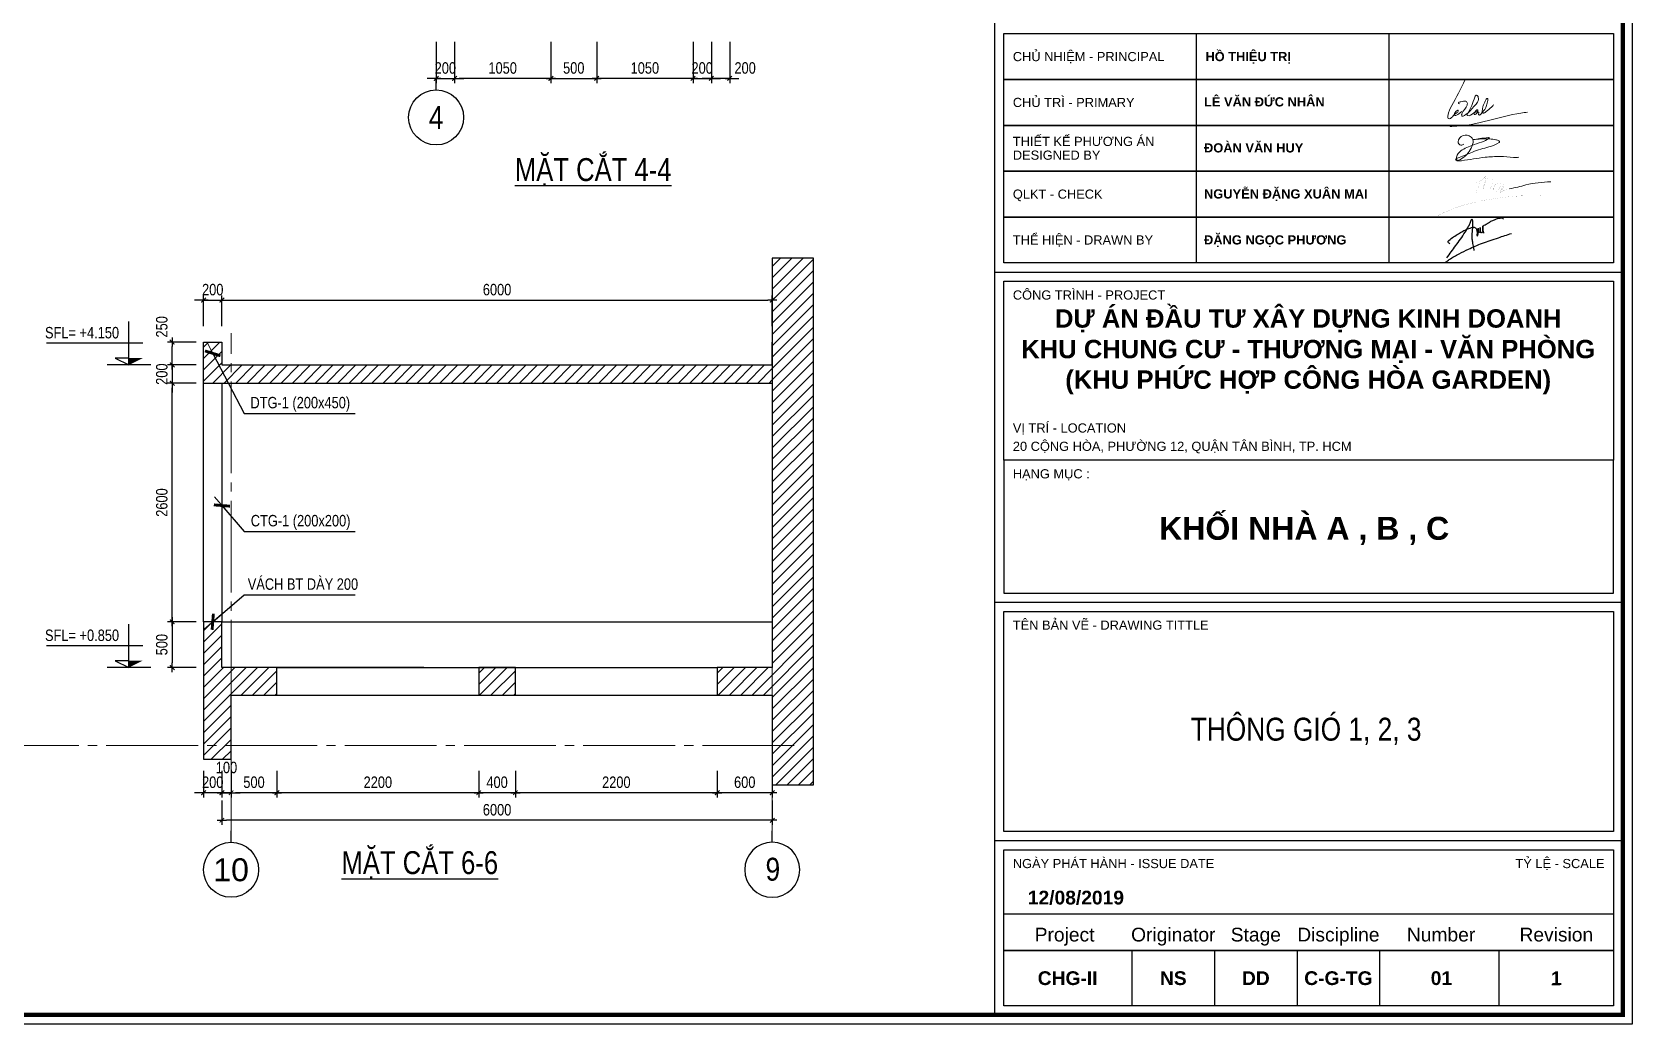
# Model space of a CAD drawing. Header units: millimetres. Extents: x -3582679 to -3542129, y 680309 to 797609.
# Drawn here: x -3559572 to -3542129, y 769409 to 780227 of the extents above; entities that cross this region are included whole.
import ezdxf
from ezdxf.enums import TextEntityAlignment as Align

# ---------------------------------------------------------------- set-up
doc = ezdxf.new("R2010")
doc.units = ezdxf.units.MM
doc.header["$LTSCALE"] = 100
doc.header["$MEASUREMENT"] = 0
doc.linetypes.add('A14-Chi tiet Thong gio ham$0$HTT Center', pattern=[13, 10, -1, 1, -1])
doc.layers.get('0').update_dxf_attribs({"lineweight": 9})
for name, color, linetype in [('01PM. TEXT A', 3, 'Continuous'), ('02PM. TEXT B', 4, 'Continuous'), ('03PM. TEXT C', 1, 'Continuous'), ('04PM. THIN', 7, 'Continuous'), ('05PM. FRAME', 4, 'Continuous'), ('11PM. DIM', 2, 'Continuous'), ('13PM. HATCH', 8, 'Continuous'), ('BLOCK A - CHI TIET THANG 4$0$Ky hieu Truc', 1, 'Continuous')]:
    doc.layers.add(name, color=color, linetype=linetype)
for name, color, linetype, lineweight in [('A14-Chi tiet Thong gio ham$0$Luoi Truc', 251, 'A14-Chi tiet Thong gio ham$0$HTT Center', 9), ('CHG_XX_Khung ten$0$TEXT', 7, 'Continuous', 15), ('TEXT', 7, 'Continuous', 15)]:
    doc.layers.add(name, color=color, linetype=linetype, lineweight=lineweight)
doc.styles.add('$0$title block pccc$0$Arial - Bold', font='arialbd.ttf', dxfattribs={"height": 2.5})
doc.styles.add('[PMDC2013]STYLE', font='arial.ttf', dxfattribs={"width": 0.8})
doc.styles.add('A14-Chi tiet Thong gio ham$0$Arial_C', font='arial.ttf')
doc.styles.add('BLOCK A - CHI TIET THANG 4$0$VNI-HelveC', font='VHELVCN_0.TTF')
doc.styles.add('CHG_XX_Khung ten$0$A1 BORDER$0$ARIAL', font='arial.ttf')
doc.styles.add('CHG_XX_Khung ten$0$A1 BORDER$0$Arial - Bold', font='arialbd.ttf', dxfattribs={"height": 2.5})
doc.styles.add('CHG_XX_Khung ten$0$arial', font='arial.ttf')
doc.styles.add('CHG_XX_Khung ten$0$Arial - Bold', font='arialbd.ttf')
doc.styles.add('CHG_XX_Khung ten$0$title block pccc$0$ARIAL', font='arial.ttf')
doc.styles.add('CHG_XX_Khung ten$0$title block pccc$0$Arial - Bold', font='arialbd.ttf', dxfattribs={"height": 2.5})
doc.styles.add('VN', font='VHELVCB_0.TTF')
doc.dimstyles.new('20', dxfattribs={"dimtxt": 250, "dimasz": 200, "dimexe": 250, "dimexo": 0, "dimgap": 100, "dimtad": 1, "dimdec": 0, "dimlfac": 0.2, "dimzin": 0, "dimdsep": 46, "dimtxsty": '[PMDC2013]STYLE', "dimblk": 'TICK', "dimcen": 0, "dimdle": 300, "dimclrd": 2, "dimclre": 2, "dimclrt": 4, "dimadec": 0, "dimazin": 0, "dimtfac": 0.004, "dimtdec": 0, "dimtix": 1, "dimtmove": 2, "dimatfit": 3, "dimldrblk": 'TICK', "dimfxl": 1, "dimtvp": 0.8, "dimtolj": 1, "dimtzin": 0, "dimarcsym": 0})

# ---------------------------------------------------------------- blocks, each defined once
blk = doc.blocks.new('CHG_XX_Khung ten')
for p, q in [((687, 577), (687, 17)), ((687, 179), (824, 179)), ((687, 107), (824, 107)), ((687, 55), (824, 55))]:
    blk.add_line(p, q)
at = {"color": 9, "linetype": 'Continuous'}
for p, q in [((731, 231), (731, 181)), ((773, 231), (773, 181))]:
    blk.add_line(p, q, dxfattribs=at)
at = {"linetype": 'Continuous'}
for p, q in [((689, 39), (822, 39)), ((716.98, 31), (716.98, 19)), ((734.98, 31), (734.98, 19)), ((752.98, 31), (752.98, 19)), ((770.98, 31), (770.98, 19)), ((797, 31), (797, 19))]:
    blk.add_line(p, q, dxfattribs=at)
blk.add_lwpolyline([(15, 579), (826, 579), (826, 15), (15, 15)], close=True)
at = {"color": 4, "linetype": 'Continuous', "const_width": 1}
blk.add_lwpolyline([(17, 577), (824, 577), (824, 17), (17, 17)], close=True, dxfattribs=at)
at = {"color": 9, "linetype": 'Continuous'}
for points in [[(822, 221), (689, 221), (689, 231), (822, 231)], [(822, 211), (689, 211), (689, 221), (822, 221)], [(822, 201), (689, 201), (689, 211), (822, 211)], [(822, 191), (689, 191), (689, 201), (822, 201)], [(822, 181), (689, 181), (689, 191), (822, 191)]]:
    blk.add_lwpolyline(points, close=True, dxfattribs=at)
blk.add_lwpolyline([(822, 211), (689, 211), (822, 211)], dxfattribs=at)
at = {"linetype": 'Continuous'}
for points in [[(689, 177), (822, 177), (822, 138), (689, 138)], [(689, 109), (822, 109), (822, 138), (689, 138)], [(689, 105), (822, 105), (822, 57), (689, 57)], [(689, 53), (822, 53), (822, 31), (689, 31)], [(822, 19), (689, 19), (689, 31), (822, 31)]]:
    blk.add_lwpolyline(points, close=True, dxfattribs=at)
at = {"color": 1}
for points in [[(785.63, 182.08), (787.56, 184.76), (789.61, 187.7), (790.35, 188.98), (790.79, 189.92), (791.06, 190.59), (791.21, 189.09), (791.18, 188.31), (791.14, 187.75), (791.09, 186.47), (791.21, 185.58), (791.42, 184.31), (791.51, 183.99), (791.51, 183.74)], [(786.29, 185.19), (785.86, 185.61), (786.06, 185.86), (787.11, 186.7), (788.17, 187.35), (789.1, 187.9), (790.12, 188.41), (790.69, 188.61), (791.04, 188.74), (791.47, 188.79), (791.73, 188.72), (791.92, 188.61), (792.08, 188.33), (792.16, 188.06), (792.21, 187.84), (792.21, 187.27), (792.2, 187.05), (792.23, 186.85), (792.39, 187.1), (792.48, 187.84), (792.46, 188.12), (792.44, 188.61), (792.46, 188.03), (792.53, 187.67), (792.73, 187.74), (792.86, 187.87), (792.9, 188.09), (792.9, 188.28), (792.87, 188.7), (792.91, 188.19), (792.93, 187.79), (792.94, 187.69), (793.11, 187.61), (793.31, 187.73), (793.45, 187.93), (793.48, 188.22), (793.48, 188.64), (793.48, 189.05), (793.48, 188.49), (793.56, 187.84), (793.63, 187.45), (793.48, 188.6), (793.51, 188.92), (794.2, 189.45), (794.72, 189.76), (795.44, 190.17), (796.2, 190.5), (796.65, 190.69), (797.26, 190.79), (797.77, 190.74), (797.95, 190.55)], [(785.43, 181.21), (786.17, 181.73), (788.31, 183), (790.34, 184), (791.77, 184.64), (795.08, 185.91), (796.87, 186.5), (799.7, 187.42)]]:
    blk.add_spline(points, degree=3, dxfattribs=at)
at = {"layer": 'CHG_XX_Khung ten$0$TEXT', "color": 1}
blk.add_lwpolyline([(801.29, 204.04, -0.124137), (800.16, 204.02, 0.028888), (797.25, 204.19, 0.026156), (793.98, 204.04, 0.007061), (788.86, 203.28, -0.091769), (787.85, 203.27, -0.25841), (787.51, 203.62, -0.039719), (788.28, 204, -0.004242), (791.23, 205.18, -0.019244), (794.8, 206.31, 0.094204), (797.02, 207.28, 0.504882), (796.98, 207.63, 0.07616), (796.3, 207.87, 0.041135), (794.97, 208.03, 0.034641), (791.34, 207.9, 0.01407), (792.8, 208.12, 0.003668), (794.71, 208.36, -0.800617), (794.79, 208.18, -0.093248), (793.21, 207.32, 0.020479), (791.05, 206.59, 0.096842), (788.38, 205.18, 0.259163), (787.77, 203.63, 0.564182), (788.17, 203.39, 0.087383), (789.69, 204.36, 0.156422), (791.35, 207.23, 0.228987), (790.91, 208.45, 0.272068), (789.19, 208.76, 0.293527), (788.08, 207.43, 0.171419), (788.25, 206.94, 0.281707), (788.69, 206.7, 0.217513), (789.34, 206.92)], format="xyb", dxfattribs=at)
at = {"layer": 'CHG_XX_Khung ten$0$TEXT', "color": 1, "const_width": 0.0121}
for points in [[(791.6, 198.34, 0.143835), (794.1, 199.89, -0.075685), (793.5, 197.02, -0.172299), (794.95, 199.92, -0.299798), (795.6, 198.96, -0.170508), (795.36, 197.75, 0.168316), (795.11, 197.03)], [(791.95, 196.04, -0.054469), (792.33, 197.1, 0.103257), (792.78, 199.38)], [(806.31, 195.73, -0.026807), (805.12, 195.66, 0.027369), (800.25, 195.52, 0.022423), (795.26, 194.89, 0.038275), (791.04, 194.04, 0.053272), (785.95, 192.37, 0.118692), (783.44, 190.96)], [(797.47, 197.92, 0.401177), (797.3, 198.32, 0.483935), (795.9, 197.43, 0.196997), (796.02, 196.61, 0.296639), (796.38, 196.53, 0.183057), (797.12, 197.39)], [(797.48, 198.09, 0.142769), (797.07, 197.1, 0.220826), (797.29, 196.56, 0.106687), (798.07, 198.16, 0.181562), (797.64, 197.4, -0.039872), (797.25, 196.09, -0.060225), (798.09, 197.69, 0.017174), (797.52, 196.45, -0.149286), (799.3, 197.16)]]:
    blk.add_lwpolyline(points, format="xyb", dxfattribs=at)
at = {"layer": 'CHG_XX_Khung ten$0$TEXT', "color": 1}
for centre, radius, start, end in [((793.37, 230.45), 33.81, 280.1185, 286.3373), ((808.51, 174.85), 23.83, 90.5448, 103.6788)]:
    blk.add_arc(centre, radius, start, end, dxfattribs=at)
for points in [[(789.62, 220.97), (786.72, 215.31), (785.87, 213.03), (785.94, 212.46), (786.42, 212.53), (787.18, 213.24), (787.77, 213.73), (788.12, 214.16), (788.07, 214.29), (787.94, 214.27), (787.28, 213.56), (787.2, 213.33), (787.26, 213.21), (787.44, 213.16), (787.7, 213.23), (788.87, 214.02)], [(788.4, 215.73), (788.18, 215.82), (788.21, 216), (788.32, 216.07), (788.7, 216.16), (789.23, 216.24), (789.76, 216.24), (790.01, 216.08), (790.1, 215.79), (790.05, 215.41), (788.96, 213.65), (788.88, 213.4), (788.88, 213.13), (789, 213.02), (789.17, 213.01), (789.51, 213.17), (790.77, 214.27), (791.67, 215.27), (792.3, 216.07), (792.5, 216.66), (792.49, 217.11), (792.33, 217.45), (792.13, 217.58), (791.94, 217.52), (791.73, 217.16), (790.12, 213.5), (790.04, 213.21), (790.14, 213.12), (791.53, 213.7), (792.32, 214.06), (792.42, 214.24), (792.36, 214.39), (792.17, 214.35), (791.86, 214.12), (791.68, 213.82), (791.57, 213.47), (791.67, 213.35), (791.96, 213.42), (792.51, 213.89), (792.61, 213.78), (792.55, 213.52), (792.61, 213.3), (792.77, 213.25), (793.05, 213.46), (794.1, 214.86), (794.42, 215.85), (794.57, 216.45), (794.53, 216.83), (794.42, 216.89), (794.27, 216.8), (794.14, 216.57), (793.62, 215.47), (793.41, 214.74), (793.36, 214.18), (793.41, 213.82), (793.56, 213.67), (793.77, 213.71), (794.19, 213.99), (795.35, 214.98), (795.89, 215.51)], [(786.22, 211.12), (786.28, 210.87), (786.71, 210.78), (801.78, 213.69), (803.18, 213.88)]]:
    blk.add_spline(points, degree=3, dxfattribs=at)
for s, height, style, p in [('CHỦ NHIỆM - PRINCIPAL', 2, 'CHG_XX_Khung ten$0$title block pccc$0$ARIAL', (691, 226)), ('HỒ THIỆU TRỊ', 2, 'CHG_XX_Khung ten$0$title block pccc$0$Arial - Bold', (733, 226)), ('CHỦ TRÌ - PRIMARY', 2, 'CHG_XX_Khung ten$0$title block pccc$0$ARIAL', (691, 216)), ('LÊ VĂN ĐỨC NHÂN', 2.0073, 'CHG_XX_Khung ten$0$Arial - Bold', (732.68, 216.13)), ('THIẾT KẾ PHƯƠNG ÁN', 2, 'CHG_XX_Khung ten$0$title block pccc$0$ARIAL', (691, 207.5)), ('ĐOÀN VĂN HUY', 2.0073, 'CHG_XX_Khung ten$0$Arial - Bold', (732.68, 206.09)), ('DESIGNED BY', 2, 'CHG_XX_Khung ten$0$title block pccc$0$ARIAL', (691, 204.5)), ('QLKT - CHECK', 2, 'CHG_XX_Khung ten$0$title block pccc$0$ARIAL', (691, 196)), ('NGUYỄN ĐẶNG XUÂN MAI', 2.0073, 'CHG_XX_Khung ten$0$Arial - Bold', (732.68, 196.05)), ('THỂ HIỆN - DRAWN BY', 2, 'CHG_XX_Khung ten$0$title block pccc$0$ARIAL', (691, 186)), ('ĐẶNG NGỌC PHƯƠNG', 2.0073, 'CHG_XX_Khung ten$0$Arial - Bold', (732.68, 186.02)), ('CÔNG TRÌNH - PROJECT', 2, 'CHG_XX_Khung ten$0$A1 BORDER$0$ARIAL', (691, 174)), ('VỊ TRÍ - LOCATION', 2, 'CHG_XX_Khung ten$0$A1 BORDER$0$ARIAL', (691, 145)), ('20 CỘNG HÒA, PHƯỜNG 12, QUẬN TÂN BÌNH, TP. HCM', 2, 'CHG_XX_Khung ten$0$A1 BORDER$0$ARIAL', (691, 141)), ('HẠNG MỤC :', 2, 'CHG_XX_Khung ten$0$A1 BORDER$0$ARIAL', (691, 135)), ('TÊN BẢN VẼ - DRAWING TITTLE', 2, 'CHG_XX_Khung ten$0$A1 BORDER$0$ARIAL', (691, 102)), ('NGÀY PHÁT HÀNH - ISSUE DATE', 2, 'CHG_XX_Khung ten$0$A1 BORDER$0$ARIAL', (691, 50))]:
    blk.add_text(s, height=height, dxfattribs=dict(style=style)).set_placement(p, align=Align.MIDDLE_LEFT)
at = {"style": 'CHG_XX_Khung ten$0$A1 BORDER$0$ARIAL'}
blk.add_text('TỶ LỆ - SCALE', height=2, dxfattribs=at).set_placement((820, 50), align=Align.MIDDLE_RIGHT)
for s, style, p in [('12/08/2019', 'CHG_XX_Khung ten$0$A1 BORDER$0$Arial - Bold', (704.75, 42.57)), ('Project', 'CHG_XX_Khung ten$0$A1 BORDER$0$ARIAL', (702.28, 34.5)), ('Originator', 'CHG_XX_Khung ten$0$A1 BORDER$0$ARIAL', (725.98, 34.5)), ('Stage', 'CHG_XX_Khung ten$0$A1 BORDER$0$ARIAL', (743.98, 34.5)), ('Discipline', 'CHG_XX_Khung ten$0$A1 BORDER$0$ARIAL', (761.98, 34.5)), ('Number', 'CHG_XX_Khung ten$0$A1 BORDER$0$ARIAL', (784.37, 34.5)), ('Revision', 'CHG_XX_Khung ten$0$A1 BORDER$0$ARIAL', (809.5, 34.5)), ('CHG-II', 'CHG_XX_Khung ten$0$A1 BORDER$0$Arial - Bold', (702.94, 25)), ('NS', 'CHG_XX_Khung ten$0$A1 BORDER$0$Arial - Bold', (725.98, 25)), ('DD', 'CHG_XX_Khung ten$0$A1 BORDER$0$Arial - Bold', (743.98, 25)), ('1', 'CHG_XX_Khung ten$0$arial', (809.36, 24.93))]:
    blk.add_text(s, height=3, dxfattribs=dict(style=style)).set_placement(p, align=Align.MIDDLE_CENTER)
at = {"attachment_point": 2, "style": 'CHG_XX_Khung ten$0$A1 BORDER$0$Arial - Bold'}
for s, insert, char_height, width in [('DỰ ÁN ĐẦU TƯ XÂY DỰNG KINH DOANH\\PKHU CHUNG CƯ - THƯƠNG MẠI - VĂN PHÒNG\\P(KHU PHỨC HỢP CÔNG HÒA GARDEN)', (755.4, 170.88), 4, 159.8745), ('KHỐI NHÀ A , B , C', (754.52, 125.61), 5, 104.1229)]:
    blk.add_mtext(s, dxfattribs=dict(at, insert=insert, char_height=char_height, width=width))
blk = doc.blocks.new('BLOCK A - CHI TIET THANG 4$0$HTT-Grid')
at = {"layer": '05PM. FRAME', "linetype": 'ByBlock', "lineweight": -2}
blk.add_line((0, -2.5), (0, 0), dxfattribs=at)
blk.add_circle((0, -8.5), 6, dxfattribs=at)
at = {"layer": '03PM. TEXT C', "linetype": 'ByBlock', "lineweight": -2, "style": 'BLOCK A - CHI TIET THANG 4$0$VNI-HelveC'}
blk.add_attdef('GRID', text='', height=5, dxfattribs=at).set_placement((0, -8.5), align=Align.MIDDLE)
blk = doc.blocks.new('TICK')
at = {"color": 0, "linetype": 'ByBlock'}
blk.add_line((1, 0), (-1, 0), dxfattribs=at)
at = {"color": 7, "linetype": 'ByBlock', "const_width": 0.25}
blk.add_lwpolyline([(-0.5, -0.5), (0.5, 0.5)], dxfattribs=at)
blk = doc.blocks.new('*D50')
at = {"layer": '11PM. DIM', "color": 2, "lineweight": -2, "ltscale": 0.3, "transparency": 16777216}
for p, q in [((-3553416, 780121), (-3553416, 779671)), ((-3552366, 780121), (-3552366, 779671)), ((-3552416, 779721), (-3553366, 779721))]:
    blk.add_line(p, q, dxfattribs=at)
at = {"layer": '11PM. DIM', "color": 2, "lineweight": -2, "ltscale": 0.3, "transparency": 16777216, "xscale": 50, "yscale": 50, "zscale": 50, "rotation": 180}
blk.add_blockref('TICK', (-3553416, 779721), dxfattribs=at)
at = {"layer": '11PM. DIM', "color": 2, "lineweight": -2, "ltscale": 0.3, "transparency": 16777216, "xscale": 50, "yscale": 50, "zscale": 50}
blk.add_blockref('TICK', (-3552366, 779721), dxfattribs=at)
at = {"layer": '11PM. DIM', "color": 4, "ltscale": 0.3, "transparency": 16777216, "insert": (-3552891, 779834), "char_height": 125, "attachment_point": 5, "style": '[PMDC2013]STYLE'}
blk.add_mtext('\\A1;1050', dxfattribs=at)
blk = doc.blocks.new('*D51')
at = {"layer": '11PM. DIM', "color": 2, "lineweight": -2, "ltscale": 0.3, "transparency": 16777216}
for p, q in [((-3552366, 780121), (-3552366, 779671)), ((-3552166, 780121), (-3552166, 779671)), ((-3552416, 779721), (-3552466, 779721)), ((-3552366, 779721), (-3552166, 779721)), ((-3552116, 779721), (-3552066, 779721))]:
    blk.add_line(p, q, dxfattribs=at)
at = {"layer": '11PM. DIM', "color": 2, "lineweight": -2, "ltscale": 0.3, "transparency": 16777216, "xscale": 50, "yscale": 50, "zscale": 50}
blk.add_blockref('TICK', (-3552366, 779721), dxfattribs=at)
at = {"layer": '11PM. DIM', "color": 2, "lineweight": -2, "ltscale": 0.3, "transparency": 16777216, "xscale": 50, "yscale": 50, "zscale": 50, "rotation": 180}
blk.add_blockref('TICK', (-3552166, 779721), dxfattribs=at)
at = {"layer": '11PM. DIM', "color": 4, "ltscale": 0.3, "transparency": 16777216, "insert": (-3552266, 779834), "char_height": 125, "attachment_point": 5, "style": '[PMDC2013]STYLE'}
blk.add_mtext('\\A1;200', dxfattribs=at)
blk = doc.blocks.new('*D52')
at = {"layer": '11PM. DIM', "color": 2, "lineweight": -2, "ltscale": 0.3, "transparency": 16777216}
for p, q in [((-3553916, 780121), (-3553916, 779671)), ((-3553416, 780121), (-3553416, 779671)), ((-3553866, 779721), (-3553466, 779721))]:
    blk.add_line(p, q, dxfattribs=at)
at = {"layer": '11PM. DIM', "color": 2, "lineweight": -2, "ltscale": 0.3, "transparency": 16777216, "xscale": 50, "yscale": 50, "zscale": 50, "rotation": 180}
blk.add_blockref('TICK', (-3553916, 779721), dxfattribs=at)
at = {"layer": '11PM. DIM', "color": 2, "lineweight": -2, "ltscale": 0.3, "transparency": 16777216, "xscale": 50, "yscale": 50, "zscale": 50}
blk.add_blockref('TICK', (-3553416, 779721), dxfattribs=at)
at = {"layer": '11PM. DIM', "color": 4, "ltscale": 0.3, "transparency": 16777216, "insert": (-3553666, 779834), "char_height": 125, "attachment_point": 5, "style": '[PMDC2013]STYLE'}
blk.add_mtext('\\A1;500', dxfattribs=at)
blk = doc.blocks.new('*D53')
at = {"layer": '11PM. DIM', "color": 2, "lineweight": -2, "ltscale": 0.3, "transparency": 16777216}
for p, q in [((-3554966, 780121), (-3554966, 779671)), ((-3553916, 780121), (-3553916, 779671)), ((-3553966, 779721), (-3554916, 779721))]:
    blk.add_line(p, q, dxfattribs=at)
at = {"layer": '11PM. DIM', "color": 2, "lineweight": -2, "ltscale": 0.3, "transparency": 16777216, "xscale": 50, "yscale": 50, "zscale": 50, "rotation": 180}
blk.add_blockref('TICK', (-3554966, 779721), dxfattribs=at)
at = {"layer": '11PM. DIM', "color": 2, "lineweight": -2, "ltscale": 0.3, "transparency": 16777216, "xscale": 50, "yscale": 50, "zscale": 50}
blk.add_blockref('TICK', (-3553916, 779721), dxfattribs=at)
at = {"layer": '11PM. DIM', "color": 4, "ltscale": 0.3, "transparency": 16777216, "insert": (-3554441, 779834), "char_height": 125, "attachment_point": 5, "style": '[PMDC2013]STYLE'}
blk.add_mtext('\\A1;1050', dxfattribs=at)
blk = doc.blocks.new('*D54')
at = {"layer": '11PM. DIM', "color": 2, "lineweight": -2, "ltscale": 0.3, "transparency": 16777216}
for p, q in [((-3555166, 780121), (-3555166, 779671)), ((-3554966, 780121), (-3554966, 779671)), ((-3555216, 779721), (-3555266, 779721)), ((-3555166, 779721), (-3554966, 779721)), ((-3554916, 779721), (-3554866, 779721))]:
    blk.add_line(p, q, dxfattribs=at)
at = {"layer": '11PM. DIM', "color": 2, "lineweight": -2, "ltscale": 0.3, "transparency": 16777216, "xscale": 50, "yscale": 50, "zscale": 50}
blk.add_blockref('TICK', (-3555166, 779721), dxfattribs=at)
at = {"layer": '11PM. DIM', "color": 2, "lineweight": -2, "ltscale": 0.3, "transparency": 16777216, "xscale": 50, "yscale": 50, "zscale": 50, "rotation": 180}
blk.add_blockref('TICK', (-3554966, 779721), dxfattribs=at)
at = {"layer": '11PM. DIM', "color": 4, "ltscale": 0.3, "transparency": 16777216, "insert": (-3555066, 779834), "char_height": 125, "attachment_point": 5, "style": '[PMDC2013]STYLE'}
blk.add_mtext('\\A1;200', dxfattribs=at)
blk = doc.blocks.new('*D55')
at = {"layer": '11PM. DIM', "color": 2, "lineweight": -2, "ltscale": 0.3, "transparency": 16777216}
for p, q in [((-3552166, 780121), (-3552166, 779671)), ((-3551966, 780121), (-3551966, 779671)), ((-3552216, 779721), (-3552266, 779721)), ((-3551966, 779721), (-3552166, 779721)), ((-3551916, 779721), (-3551866, 779721))]:
    blk.add_line(p, q, dxfattribs=at)
at = {"layer": '11PM. DIM', "color": 2, "lineweight": -2, "ltscale": 0.3, "transparency": 16777216, "xscale": 50, "yscale": 50, "zscale": 50}
blk.add_blockref('TICK', (-3552166, 779721), dxfattribs=at)
at = {"layer": '11PM. DIM', "color": 2, "lineweight": -2, "ltscale": 0.3, "transparency": 16777216, "xscale": 50, "yscale": 50, "zscale": 50, "rotation": 180}
blk.add_blockref('TICK', (-3551966, 779721), dxfattribs=at)
at = {"layer": '11PM. DIM', "color": 4, "ltscale": 0.3, "transparency": 16777216, "insert": (-3551798, 779834), "char_height": 125, "attachment_point": 5, "style": '[PMDC2013]STYLE'}
blk.add_mtext('\\A1;200', dxfattribs=at)
blk = doc.blocks.new('*U24')
at = {"layer": '04PM. THIN'}
for p, q in [((0, 0), (0, 950)), ((-300, 475), (1800, 475)), ((0, 150), (300, 150)), ((300, 150), (0, 0))]:
    blk.add_line(p, q, dxfattribs=at)
at = {"layer": '04PM. THIN', "linetype": 'ByBlock'}
blk.add_line((-475, 0), (475, 0), dxfattribs=at)
at = {"layer": '04PM. THIN'}
blk.add_solid([(0, 0), (0, 150), (-300, 150)], dxfattribs=at)
blk = doc.blocks.new('*D98')
at = {"layer": '11PM. DIM', "color": 2, "lineweight": -2, "ltscale": 0.3, "transparency": 16777216}
for p, q in [((-3557784, 773796), (-3558094, 773796)), ((-3558044, 773746), (-3558044, 773346)), ((-3557784, 773296), (-3558094, 773296))]:
    blk.add_line(p, q, dxfattribs=at)
at = {"layer": '11PM. DIM', "color": 2, "lineweight": -2, "ltscale": 0.3, "transparency": 16777216, "xscale": 50, "yscale": 50, "zscale": 50}
for p, rotation in [((-3558044, 773796), 90), ((-3558044, 773296), 270)]:
    blk.add_blockref('TICK', p, dxfattribs=dict(at, rotation=rotation))
at = {"layer": '11PM. DIM', "color": 4, "ltscale": 0.3, "transparency": 16777216, "insert": (-3558157, 773546), "char_height": 125, "attachment_point": 5, "rotation": 90, "style": '[PMDC2013]STYLE'}
blk.add_mtext('\\A1;500', dxfattribs=at)
blk = doc.blocks.new('*D99')
at = {"layer": '11PM. DIM', "color": 2, "lineweight": -2, "ltscale": 0.3, "transparency": 16777216}
for p, q in [((-3557784, 776396), (-3558094, 776396)), ((-3558044, 773846), (-3558044, 776346)), ((-3557784, 773796), (-3558094, 773796))]:
    blk.add_line(p, q, dxfattribs=at)
at = {"layer": '11PM. DIM', "color": 2, "lineweight": -2, "ltscale": 0.3, "transparency": 16777216, "xscale": 50, "yscale": 50, "zscale": 50}
for p, rotation in [((-3558044, 776396), 90), ((-3558044, 773796), 270)]:
    blk.add_blockref('TICK', p, dxfattribs=dict(at, rotation=rotation))
at = {"layer": '11PM. DIM', "color": 4, "ltscale": 0.3, "transparency": 16777216, "insert": (-3558157, 775096), "char_height": 125, "attachment_point": 5, "rotation": 90, "style": '[PMDC2013]STYLE'}
blk.add_mtext('\\A1;2600', dxfattribs=at)
blk = doc.blocks.new('*D97')
at = {"layer": '11PM. DIM', "color": 2, "lineweight": -2, "ltscale": 0.3, "transparency": 16777216}
for p, q in [((-3557784, 776596), (-3558094, 776596)), ((-3558044, 776646), (-3558044, 776696)), ((-3558044, 776596), (-3558044, 776396)), ((-3557784, 776396), (-3558094, 776396)), ((-3558044, 776346), (-3558044, 776296))]:
    blk.add_line(p, q, dxfattribs=at)
at = {"layer": '11PM. DIM', "color": 2, "lineweight": -2, "ltscale": 0.3, "transparency": 16777216, "xscale": 50, "yscale": 50, "zscale": 50}
for p, rotation in [((-3558044, 776596), 270), ((-3558044, 776396), 90)]:
    blk.add_blockref('TICK', p, dxfattribs=dict(at, rotation=rotation))
at = {"layer": '11PM. DIM', "color": 4, "ltscale": 0.3, "transparency": 16777216, "insert": (-3558157, 776496), "char_height": 125, "attachment_point": 5, "rotation": 90, "style": '[PMDC2013]STYLE'}
blk.add_mtext('\\A1;200', dxfattribs=at)
blk = doc.blocks.new('*D96')
at = {"layer": '11PM. DIM', "color": 2, "lineweight": -2, "ltscale": 0.3, "transparency": 16777216}
for p, q in [((-3557784, 776846), (-3558094, 776846)), ((-3558044, 776646), (-3558044, 776796)), ((-3557784, 776596), (-3558094, 776596))]:
    blk.add_line(p, q, dxfattribs=at)
at = {"layer": '11PM. DIM', "color": 2, "lineweight": -2, "ltscale": 0.3, "transparency": 16777216, "xscale": 50, "yscale": 50, "zscale": 50}
for p, rotation in [((-3558044, 776846), 90), ((-3558044, 776596), 270)]:
    blk.add_blockref('TICK', p, dxfattribs=dict(at, rotation=rotation))
at = {"layer": '11PM. DIM', "color": 4, "ltscale": 0.3, "transparency": 16777216, "insert": (-3558157, 777012), "char_height": 125, "attachment_point": 5, "rotation": 90, "style": '[PMDC2013]STYLE'}
blk.add_mtext('\\A1;250', dxfattribs=at)
blk = doc.blocks.new('A14-Chi tiet Thong gio ham$0$HTT-Grid')
at = {"linetype": 'ByBlock', "lineweight": -2}
blk.add_line((0, 6), (0, 8.5), dxfattribs=at)
blk.add_circle((0, 0), 6, dxfattribs=at)
at = {"linetype": 'ByBlock', "lineweight": -2, "style": 'A14-Chi tiet Thong gio ham$0$Arial_C'}
blk.add_attdef('GRID', text='', height=5, dxfattribs=at).set_placement((0, 0), align=Align.MIDDLE)
blk = doc.blocks.new('*D216')
at = {"layer": '11PM. DIM', "color": 2, "lineweight": -2, "ltscale": 0.3, "transparency": 16777216}
for p, q in [((-3557752, 777303), (-3557802, 777303)), ((-3557702, 777021), (-3557702, 777353)), ((-3557702, 777303), (-3557502, 777303)), ((-3557502, 777021), (-3557502, 777353)), ((-3557452, 777303), (-3557402, 777303))]:
    blk.add_line(p, q, dxfattribs=at)
at = {"layer": '11PM. DIM', "color": 2, "lineweight": -2, "ltscale": 0.3, "transparency": 16777216, "xscale": 50, "yscale": 50, "zscale": 50}
blk.add_blockref('TICK', (-3557702, 777303), dxfattribs=at)
at = {"layer": '11PM. DIM', "color": 2, "lineweight": -2, "ltscale": 0.3, "transparency": 16777216, "xscale": 50, "yscale": 50, "zscale": 50, "rotation": 180}
blk.add_blockref('TICK', (-3557502, 777303), dxfattribs=at)
at = {"layer": '11PM. DIM', "color": 4, "ltscale": 0.3, "transparency": 16777216, "insert": (-3557602, 777417), "char_height": 125, "attachment_point": 5, "style": '[PMDC2013]STYLE'}
blk.add_mtext('\\A1;200', dxfattribs=at)
blk = doc.blocks.new('*D217')
at = {"layer": '11PM. DIM', "color": 2, "lineweight": -2, "ltscale": 0.3, "transparency": 16777216}
for p, q in [((-3557502, 777021), (-3557502, 777353)), ((-3557452, 777303), (-3551552, 777303)), ((-3551502, 777021), (-3551502, 777353))]:
    blk.add_line(p, q, dxfattribs=at)
at = {"layer": '11PM. DIM', "color": 2, "lineweight": -2, "ltscale": 0.3, "transparency": 16777216, "xscale": 50, "yscale": 50, "zscale": 50, "rotation": 180}
blk.add_blockref('TICK', (-3557502, 777303), dxfattribs=at)
at = {"layer": '11PM. DIM', "color": 2, "lineweight": -2, "ltscale": 0.3, "transparency": 16777216, "xscale": 50, "yscale": 50, "zscale": 50}
blk.add_blockref('TICK', (-3551502, 777303), dxfattribs=at)
at = {"layer": '11PM. DIM', "color": 4, "ltscale": 0.3, "transparency": 16777216, "insert": (-3554502, 777417), "char_height": 125, "attachment_point": 5, "style": '[PMDC2013]STYLE'}
blk.add_mtext('\\A1;6000', dxfattribs=at)
blk = doc.blocks.new('*D218')
at = {"layer": '11PM. DIM', "color": 2, "lineweight": -2, "ltscale": 0.3, "transparency": 16777216}
for p, q in [((-3552102, 772171), (-3552102, 771881)), ((-3551502, 772171), (-3551502, 771881)), ((-3551552, 771931), (-3552052, 771931))]:
    blk.add_line(p, q, dxfattribs=at)
at = {"layer": '11PM. DIM', "color": 2, "lineweight": -2, "ltscale": 0.3, "transparency": 16777216, "xscale": 50, "yscale": 50, "zscale": 50, "rotation": 180}
blk.add_blockref('TICK', (-3552102, 771931), dxfattribs=at)
at = {"layer": '11PM. DIM', "color": 2, "lineweight": -2, "ltscale": 0.3, "transparency": 16777216, "xscale": 50, "yscale": 50, "zscale": 50}
blk.add_blockref('TICK', (-3551502, 771931), dxfattribs=at)
at = {"layer": '11PM. DIM', "color": 4, "ltscale": 0.3, "transparency": 16777216, "insert": (-3551802, 772045), "char_height": 125, "attachment_point": 5, "style": '[PMDC2013]STYLE'}
blk.add_mtext('\\A1;600', dxfattribs=at)
blk = doc.blocks.new('*D219')
at = {"layer": '11PM. DIM', "color": 2, "lineweight": -2, "ltscale": 0.3, "transparency": 16777216}
for p, q in [((-3554302, 772171), (-3554302, 771881)), ((-3552102, 772171), (-3552102, 771881)), ((-3552152, 771931), (-3554252, 771931))]:
    blk.add_line(p, q, dxfattribs=at)
at = {"layer": '11PM. DIM', "color": 2, "lineweight": -2, "ltscale": 0.3, "transparency": 16777216, "xscale": 50, "yscale": 50, "zscale": 50, "rotation": 180}
blk.add_blockref('TICK', (-3554302, 771931), dxfattribs=at)
at = {"layer": '11PM. DIM', "color": 2, "lineweight": -2, "ltscale": 0.3, "transparency": 16777216, "xscale": 50, "yscale": 50, "zscale": 50}
blk.add_blockref('TICK', (-3552102, 771931), dxfattribs=at)
at = {"layer": '11PM. DIM', "color": 4, "ltscale": 0.3, "transparency": 16777216, "insert": (-3553202, 772045), "char_height": 125, "attachment_point": 5, "style": '[PMDC2013]STYLE'}
blk.add_mtext('\\A1;2200', dxfattribs=at)
blk = doc.blocks.new('*D220')
at = {"layer": '11PM. DIM', "color": 2, "lineweight": -2, "ltscale": 0.3, "transparency": 16777216}
for p, q in [((-3554702, 772171), (-3554702, 771881)), ((-3554302, 772171), (-3554302, 771881)), ((-3554352, 771931), (-3554652, 771931))]:
    blk.add_line(p, q, dxfattribs=at)
at = {"layer": '11PM. DIM', "color": 2, "lineweight": -2, "ltscale": 0.3, "transparency": 16777216, "xscale": 50, "yscale": 50, "zscale": 50, "rotation": 180}
blk.add_blockref('TICK', (-3554702, 771931), dxfattribs=at)
at = {"layer": '11PM. DIM', "color": 2, "lineweight": -2, "ltscale": 0.3, "transparency": 16777216, "xscale": 50, "yscale": 50, "zscale": 50}
blk.add_blockref('TICK', (-3554302, 771931), dxfattribs=at)
at = {"layer": '11PM. DIM', "color": 4, "ltscale": 0.3, "transparency": 16777216, "insert": (-3554502, 772045), "char_height": 125, "attachment_point": 5, "style": '[PMDC2013]STYLE'}
blk.add_mtext('\\A1;400', dxfattribs=at)
blk = doc.blocks.new('*D221')
at = {"layer": '11PM. DIM', "color": 2, "lineweight": -2, "ltscale": 0.3, "transparency": 16777216}
for p, q in [((-3556902, 772171), (-3556902, 771881)), ((-3554702, 772171), (-3554702, 771881)), ((-3554752, 771931), (-3556852, 771931))]:
    blk.add_line(p, q, dxfattribs=at)
at = {"layer": '11PM. DIM', "color": 2, "lineweight": -2, "ltscale": 0.3, "transparency": 16777216, "xscale": 50, "yscale": 50, "zscale": 50, "rotation": 180}
blk.add_blockref('TICK', (-3556902, 771931), dxfattribs=at)
at = {"layer": '11PM. DIM', "color": 2, "lineweight": -2, "ltscale": 0.3, "transparency": 16777216, "xscale": 50, "yscale": 50, "zscale": 50}
blk.add_blockref('TICK', (-3554702, 771931), dxfattribs=at)
at = {"layer": '11PM. DIM', "color": 4, "ltscale": 0.3, "transparency": 16777216, "insert": (-3555802, 772045), "char_height": 125, "attachment_point": 5, "style": '[PMDC2013]STYLE'}
blk.add_mtext('\\A1;2200', dxfattribs=at)
blk = doc.blocks.new('*D222')
at = {"layer": '11PM. DIM', "color": 2, "lineweight": -2, "ltscale": 0.3, "transparency": 16777216}
for p, q in [((-3557402, 772171), (-3557402, 771881)), ((-3556902, 772171), (-3556902, 771881)), ((-3556952, 771931), (-3557352, 771931))]:
    blk.add_line(p, q, dxfattribs=at)
at = {"layer": '11PM. DIM', "color": 2, "lineweight": -2, "ltscale": 0.3, "transparency": 16777216, "xscale": 50, "yscale": 50, "zscale": 50, "rotation": 180}
blk.add_blockref('TICK', (-3557402, 771931), dxfattribs=at)
at = {"layer": '11PM. DIM', "color": 2, "lineweight": -2, "ltscale": 0.3, "transparency": 16777216, "xscale": 50, "yscale": 50, "zscale": 50}
blk.add_blockref('TICK', (-3556902, 771931), dxfattribs=at)
at = {"layer": '11PM. DIM', "color": 4, "ltscale": 0.3, "transparency": 16777216, "insert": (-3557152, 772045), "char_height": 125, "attachment_point": 5, "style": '[PMDC2013]STYLE'}
blk.add_mtext('\\A1;500', dxfattribs=at)
blk = doc.blocks.new('*D223')
at = {"layer": '11PM. DIM', "color": 2, "lineweight": -2, "ltscale": 0.3, "transparency": 16777216}
for p, q in [((-3557702, 772171), (-3557702, 771881)), ((-3557502, 772171), (-3557502, 771881)), ((-3557752, 771931), (-3557802, 771931)), ((-3557502, 771931), (-3557702, 771931)), ((-3557452, 771931), (-3557402, 771931))]:
    blk.add_line(p, q, dxfattribs=at)
at = {"layer": '11PM. DIM', "color": 2, "lineweight": -2, "ltscale": 0.3, "transparency": 16777216, "xscale": 50, "yscale": 50, "zscale": 50}
blk.add_blockref('TICK', (-3557702, 771931), dxfattribs=at)
at = {"layer": '11PM. DIM', "color": 2, "lineweight": -2, "ltscale": 0.3, "transparency": 16777216, "xscale": 50, "yscale": 50, "zscale": 50, "rotation": 180}
blk.add_blockref('TICK', (-3557502, 771931), dxfattribs=at)
at = {"layer": '11PM. DIM', "color": 4, "ltscale": 0.3, "transparency": 16777216, "insert": (-3557602, 772045), "char_height": 125, "attachment_point": 5, "style": '[PMDC2013]STYLE'}
blk.add_mtext('\\A1;200', dxfattribs=at)
blk = doc.blocks.new('*D224')
at = {"layer": '11PM. DIM', "color": 2, "lineweight": -2, "ltscale": 0.3, "transparency": 16777216}
for p, q in [((-3557502, 771845), (-3557502, 771581)), ((-3551502, 771845), (-3551502, 771581)), ((-3551552, 771631), (-3557452, 771631))]:
    blk.add_line(p, q, dxfattribs=at)
at = {"layer": '11PM. DIM', "color": 2, "lineweight": -2, "ltscale": 0.3, "transparency": 16777216, "xscale": 50, "yscale": 50, "zscale": 50, "rotation": 180}
blk.add_blockref('TICK', (-3557502, 771631), dxfattribs=at)
at = {"layer": '11PM. DIM', "color": 2, "lineweight": -2, "ltscale": 0.3, "transparency": 16777216, "xscale": 50, "yscale": 50, "zscale": 50}
blk.add_blockref('TICK', (-3551502, 771631), dxfattribs=at)
at = {"layer": '11PM. DIM', "color": 4, "ltscale": 0.3, "transparency": 16777216, "insert": (-3554502, 771745), "char_height": 125, "attachment_point": 5, "style": '[PMDC2013]STYLE'}
blk.add_mtext('\\A1;6000', dxfattribs=at)
blk = doc.blocks.new('*D225')
at = {"layer": '11PM. DIM', "color": 2, "lineweight": -2, "ltscale": 0.3, "transparency": 16777216}
for p, q in [((-3557502, 772171), (-3557502, 771881)), ((-3557402, 772171), (-3557402, 771881)), ((-3557552, 771931), (-3557602, 771931)), ((-3557402, 771931), (-3557502, 771931)), ((-3557352, 771931), (-3557302, 771931))]:
    blk.add_line(p, q, dxfattribs=at)
at = {"layer": '11PM. DIM', "color": 2, "lineweight": -2, "ltscale": 0.3, "transparency": 16777216, "xscale": 50, "yscale": 50, "zscale": 50}
blk.add_blockref('TICK', (-3557502, 771931), dxfattribs=at)
at = {"layer": '11PM. DIM', "color": 2, "lineweight": -2, "ltscale": 0.3, "transparency": 16777216, "xscale": 50, "yscale": 50, "zscale": 50, "rotation": 180}
blk.add_blockref('TICK', (-3557402, 771931), dxfattribs=at)
at = {"layer": '11PM. DIM', "color": 4, "ltscale": 0.3, "transparency": 16777216, "insert": (-3557452, 772206), "char_height": 125, "attachment_point": 5, "style": '[PMDC2013]STYLE'}
blk.add_mtext('\\A1;100', dxfattribs=at)

msp = doc.modelspace()

# ---------------------------------------------------------------- block references
at = {"layer": '04PM. THIN', "xscale": 50, "yscale": 50, "zscale": 50}
msp.add_blockref('CHG_XX_Khung ten', (-3583429.2, 768659.1), dxfattribs=at)

# ---------------------------------------------------------------- next in the draw order: hatches: boundary and pattern name
at = {"layer": '05PM. FRAME'}
h = msp.add_hatch(dxfattribs=at)
h.set_pattern_fill('ANSI31', color=256, scale=700, style=0)
h.paths.add_polyline_path([(-3557401.9, 772295.8), (-3557401.9, 772995.8), (-3556901.9, 772995.8), (-3556901.9, 773295.8), (-3557501.9, 773295.8), (-3557501.9, 773795.8), (-3557701.9, 773795.8), (-3557701.9, 772295.8)])
at = {"layer": '13PM. HATCH'}
h = msp.add_hatch(dxfattribs=at)
h.set_pattern_fill('ANSI31', color=256, scale=700, style=0)
h.paths.add_polyline_path([(-3551501.9, 773295.8), (-3552101.9, 773295.8), (-3552101.9, 772995.8), (-3551501.9, 772995.8), (-3551501.9, 772016.4), (-3551051.9, 772016.4), (-3551051.9, 777759), (-3551501.9, 777759)])
h.paths.add_polyline_path([(-3554701.9, 773295.8), (-3554701.9, 772995.8), (-3554301.9, 772995.8), (-3554301.9, 773295.8)])
h = msp.add_hatch(dxfattribs=at)
h.set_pattern_fill('ANSI31', color=256, scale=700, style=0)
h.paths.add_polyline_path([(-3557501.9, 776595.8), (-3557501.9, 776845.8), (-3557701.9, 776845.8), (-3557701.9, 776395.8), (-3551501.9, 776395.8), (-3551501.9, 776595.8)])

# ---------------------------------------------------------------- next in the draw order: linework, layer by layer
at = {"layer": '05PM. FRAME'}
for points in [[(-3551501.9, 773295.8), (-3552101.9, 773295.8), (-3552101.9, 772995.8), (-3551501.9, 772995.8), (-3551501.9, 772016.4), (-3551051.9, 772016.4), (-3551051.9, 777759), (-3551501.9, 777759)], [(-3551501.9, 776845.8), (-3551501.9, 776395.8), (-3557701.9, 776395.8), (-3557701.9, 776845.8), (-3557501.9, 776845.8), (-3557501.9, 776595.8), (-3551501.9, 776595.8), (-3551501.9, 776845.8)], [(-3557401.9, 772295.8), (-3557401.9, 772995.8), (-3556901.9, 772995.8), (-3556901.9, 773295.8), (-3557501.9, 773295.8), (-3557501.9, 773795.8), (-3557701.9, 773795.8), (-3557701.9, 772295.8)], [(-3554701.9, 773295.8), (-3554701.9, 772995.8), (-3554301.9, 772995.8), (-3554301.9, 773295.8)]]:
    msp.add_lwpolyline(points, close=True, dxfattribs=at)
msp.add_lwpolyline([(-3552901.9, 776395.8), (-3557701.9, 776395.8), (-3557701.9, 776845.8), (-3557501.9, 776845.8), (-3557501.9, 776595.8), (-3552901.9, 776595.8)], dxfattribs=at)
at = {"layer": '13PM. HATCH'}
for p, q in [((-3557701.9, 773795.8), (-3557701.9, 776395.8)), ((-3557501.9, 776395.8), (-3557501.9, 773795.8)), ((-3557501.9, 773795.8), (-3551501.9, 773795.8))]:
    msp.add_line(p, q, dxfattribs=at)
for points in [[(-3555301.9, 773295.8), (-3557501.9, 773295.8)], [(-3556901.9, 773295.8), (-3554701.9, 773295.8)], [(-3555101.9, 773295.8), (-3552901.9, 773295.8)], [(-3554301.9, 773295.8), (-3552101.9, 773295.8)], [(-3556901.9, 772995.8), (-3554701.9, 772995.8)], [(-3554301.9, 772995.8), (-3552101.9, 772995.8)]]:
    msp.add_lwpolyline(points, dxfattribs=at)
at = {"layer": 'A14-Chi tiet Thong gio ham$0$Luoi Truc'}
for points in [[(-3557401.9, 771516), (-3557401.9, 776942.6)], [(-3551501.9, 771516), (-3551501.9, 776942.6)], [(-3551262.1, 772445.8), (-3566850.9, 772445.8)]]:
    msp.add_lwpolyline(points, dxfattribs=at)

# ---------------------------------------------------------------- next in the draw order: block references
at = {"layer": '02PM. TEXT B', "ltscale": 500, "xscale": -0.5, "yscale": 0.5, "zscale": 0.5}
for p in [(-3558515.4, 776595.8), (-3558515.4, 773295.8)]:
    msp.add_blockref('*U24', p, dxfattribs=at)
at = {"layer": 'BLOCK A - CHI TIET THANG 4$0$Ky hieu Truc'}
ref = msp.add_blockref('BLOCK A - CHI TIET THANG 4$0$HTT-Grid', (-3555166.5, 779720.6), dxfattribs=dict(at, xscale=50, yscale=50, zscale=50))
ref.add_attrib('GRID', '4', dxfattribs={"layer": '0', "linetype": 'ByBlock', "lineweight": -2, "height": 250, "style": 'BLOCK A - CHI TIET THANG 4$0$VNI-HelveC'}).set_placement((-3555166.5, 779295.6), align=Align.MIDDLE)
ref = msp.add_blockref('A14-Chi tiet Thong gio ham$0$HTT-Grid', (-3557401.9, 771091), dxfattribs=dict(at, xscale=50, yscale=50, zscale=50))
ref.add_attrib('GRID', '10', dxfattribs={"layer": '0', "color": 0, "linetype": 'ByBlock', "lineweight": -2, "height": 250, "style": 'A14-Chi tiet Thong gio ham$0$Arial_C'}).set_placement((-3557401.9, 771091), align=Align.MIDDLE)
ref = msp.add_blockref('BLOCK A - CHI TIET THANG 4$0$HTT-Grid', (-3551501.9, 771516), dxfattribs=dict(at, xscale=-50.00000000000003, yscale=50.00000000000003, zscale=50.00000000000003))
ref.add_attrib('GRID', '9', dxfattribs={"layer": '0', "linetype": 'ByBlock', "lineweight": -2, "height": 250, "style": 'BLOCK A - CHI TIET THANG 4$0$VNI-HelveC'}).set_placement((-3551495.6, 771097.4), align=Align.MIDDLE)

# ---------------------------------------------------------------- next in the draw order: texts
at = {"style": '$0$title block pccc$0$Arial - Bold'}
for s, p in [('C-G-TG', (-3545330.1, 769909.1)), ('01', (-3544207.1, 769909.1)), ('1', (-3542953.6, 769909.1))]:
    msp.add_text(s, height=150, dxfattribs=at).set_placement(p, align=Align.MIDDLE_CENTER)
at = {"layer": '01PM. TEXT A', "style": '[PMDC2013]STYLE', "width": 0.8}
for s, p in [('%%UMẶT CẮT 4-4', (-3553454.1, 778601.7)), ('%%UMẶT CẮT 6-6', (-3555344.4, 771043.9))]:
    msp.add_text(s, height=250, dxfattribs=at).set_placement(p, align=Align.CENTER)
for s, p in [('DTG-1 (200x450)', (-3557191.1, 776122.9, 0)), ('CTG-1 (200x200)', (-3557187.2, 774835.7, 0)), ('VÁCH BT DÀY 200', (-3557220.1, 774144.1, 0))]:
    msp.add_text(s, height=125, dxfattribs=at).set_placement(p)
at = {"layer": '02PM. TEXT B', "ltscale": 500, "style": '[PMDC2013]STYLE', "width": 0.8}
for s, p in [('SFL= +4.150', (-3559430.7, 776948.3, 0)), ('SFL= +0.850', (-3559430.7, 773648.3, 0))]:
    msp.add_text(s, height=125, dxfattribs=at).set_placement(p, align=Align.MIDDLE_LEFT)
at = {"layer": 'TEXT', "style": 'VN'}
msp.add_text('THOÂNG GIOÙ 1, 2, 3', height=250, dxfattribs=at).set_placement((-3545681.8, 772499.2), align=Align.CENTER)

# ---------------------------------------------------------------- next in the draw order: dimensions: what is measured, and where the dimension line sits
at = {"layer": '11PM. DIM', "ltscale": 0.3}
for base, p1, p2, picture, middle in [((-3554966.5, 779720.6), (-3555166.5, 780120.6), (-3554966.5, 780120.6), '*D54', (-3555066.5, 779834.4)), ((-3553416.5, 779720.6), (-3553916.5, 780120.6), (-3553416.5, 780120.6), '*D52', (-3553666.5, 779834.4)), ((-3552166.5, 779720.6), (-3552366.5, 780120.6), (-3552166.5, 780120.6), '*D51', (-3552266.5, 779834.4)), ((-3557501.9, 777303.3), (-3557701.9, 777020.5), (-3557501.9, 777020.5), '*D216', (-3557601.9, 777417.1)), ((-3551501.9, 777303.3), (-3557501.9, 777020.5), (-3551501.9, 777020.5), '*D217', (-3554501.9, 777417.1)), ((-3557701.9, 771931.3), (-3557501.9, 772170.7), (-3557701.9, 772170.7), '*D223', (-3557601.9, 772045.1)), ((-3557401.9, 771931.3), (-3556901.9, 772170.7), (-3557401.9, 772170.7), '*D222', (-3557151.9, 772045.1)), ((-3556901.9, 771931.3), (-3554701.9, 772170.7), (-3556901.9, 772170.7), '*D221', (-3555801.9, 772045.1)), ((-3554701.9, 771931.3), (-3554301.9, 772170.7), (-3554701.9, 772170.7), '*D220', (-3554501.9, 772045.1)), ((-3554301.9, 771931.3), (-3552101.9, 772170.7), (-3554301.9, 772170.7), '*D219', (-3553201.9, 772045.1)), ((-3552101.9, 771931.3), (-3551501.9, 772170.7), (-3552101.9, 772170.7), '*D218', (-3551801.9, 772045.1)), ((-3557501.9, 771631.3), (-3551501.9, 771845.2), (-3557501.9, 771845.2), '*D224', (-3554501.9, 771745.1))]:
    dim = msp.add_linear_dim(base=base, p1=p1, p2=p2, dimstyle='20', override={"dimscale": 0.5, "dimasz": 100, "dimexe": 100, "dimlfac": 1, "dimdle": 100}, dxfattribs=at)
    dim.commit()
    dim.dimension.update_dxf_attribs({"geometry": picture, "text_midpoint": middle})
for base, p1, p2, angle, picture, middle in [((-3554966.5, 779720.6), (-3553916.5, 780120.6), (-3554966.5, 780120.6), 180, '*D53', (-3554441.5, 779834.4)), ((-3553416.5, 779720.6), (-3552366.5, 780120.6), (-3553416.5, 780120.6), 180, '*D50', (-3552891.5, 779834.4)), ((-3558043.7, 776395.8), (-3557783.8, 776595.8), (-3557783.8, 776395.8), 270, '*D97', (-3558157.5, 776495.8)), ((-3558043.7, 776395.8), (-3557783.8, 773795.8), (-3557783.8, 776395.8), 90, '*D99', (-3558157.5, 775095.8)), ((-3558043.7, 773295.8), (-3557783.8, 773795.8), (-3557783.8, 773295.8), 270, '*D98', (-3558157.5, 773545.8))]:
    dim = msp.add_linear_dim(base=base, p1=p1, p2=p2, angle=angle, dimstyle='20', override={"dimscale": 0.5, "dimasz": 100, "dimexe": 100, "dimlfac": 1, "dimdle": 100}, dxfattribs=at)
    dim.commit()
    dim.dimension.update_dxf_attribs({"geometry": picture, "text_midpoint": middle})
for base, p1, p2, angle, picture, middle in [((-3552166.5, 779720.6), (-3551966.5, 780120.6), (-3552166.5, 780120.6), 180, '*D55', (-3551798.2, 779834.4)), ((-3558043.7, 776845.8), (-3557783.8, 776595.8), (-3557783.8, 776845.8), 90, '*D96', (-3558157.5, 777012.2))]:
    dim = msp.add_linear_dim(base=base, p1=p1, p2=p2, angle=angle, dimstyle='20', override={"dimscale": 0.5, "dimasz": 100, "dimexe": 100, "dimlfac": 1, "dimdle": 100}, dxfattribs=at)
    dim.commit()
    dim.dimension.update_dxf_attribs({"geometry": picture, "text_midpoint": middle, "dimtype": 160})
dim = msp.add_linear_dim(base=(-3557501.9, 771931.3), p1=(-3557401.9, 772170.7), p2=(-3557501.9, 772170.7), dimstyle='20', override={"dimscale": 0.5, "dimasz": 100, "dimexe": 100, "dimlfac": 1, "dimdle": 100}, dxfattribs=at)
dim.commit()
dim.dimension.update_dxf_attribs({"geometry": '*D225', "text_midpoint": (-3557451.9, 772205.6), "dimtype": 160})

# ---------------------------------------------------------------- next in the draw order: leaders
for points in [[(-3557601.9, 776722.7), (-3557260.6, 776066.8), (-3556048.1, 776066.8)], [(-3557501.9, 775063.2), (-3557260.6, 774779.6), (-3556048.1, 774779.6)], [(-3557601.9, 773795.8), (-3557260.6, 774088), (-3556048.1, 774088)]]:
    msp.add_leader(points, dimstyle='20', override={"dimscale": 0.5, "dimasz": 250, "dimexe": 100, "dimlfac": 1, "dimdle": 100}, dxfattribs=at)

doc.saveas('drawing.dxf')
